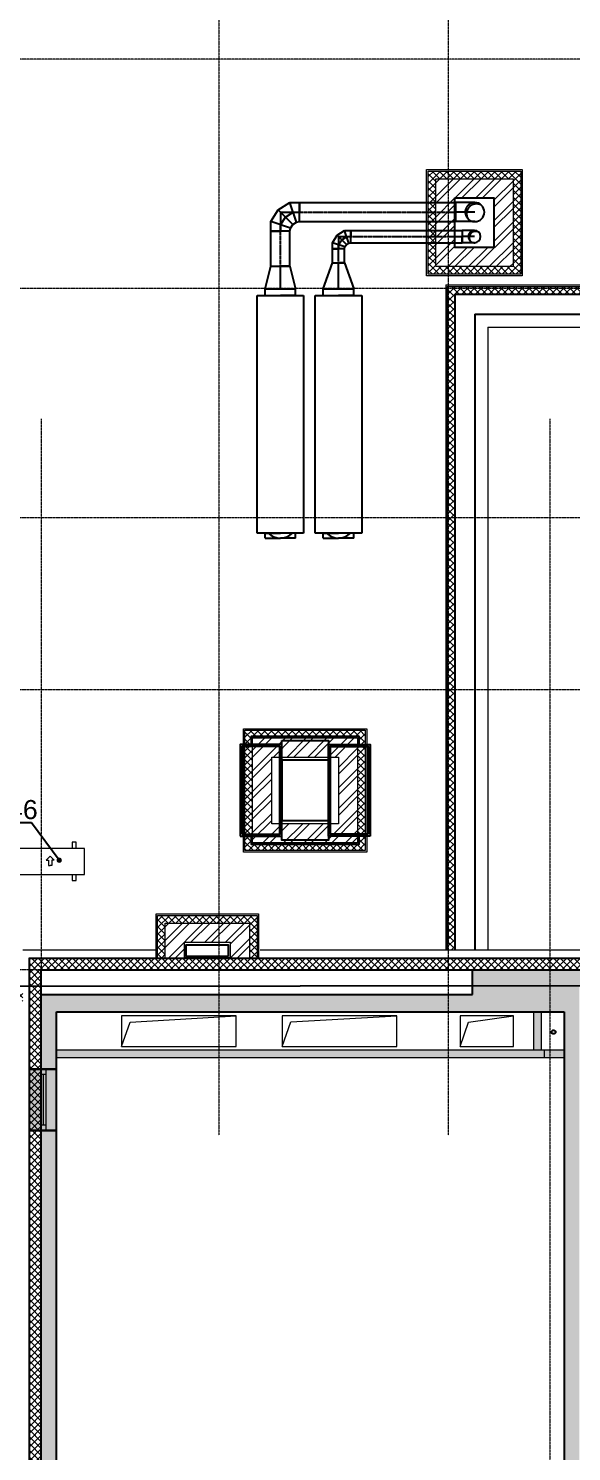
# Model space of a CAD drawing. Header units: millimetres. Extents: x -222892 to 671268, y 0 to 135099.
# Drawn here: x 470576 to 477675, y 76385 to 95001 of the extents above; entities that cross this region are included whole.
import ezdxf
from ezdxf import colors
from ezdxf.entities.mleader import LeaderData, LeaderLine
from ezdxf.math import Vec2, Vec3

# ---------------------------------------------------------------- set-up
doc = ezdxf.new("R2010")
doc.units = ezdxf.units.MM
for name, pattern in [('CENTER2', [28.575, 19.05, -3.175, 3.175, -3.175]), ('HIDDEN', [6, 4, -2]), ('осевая', [2, 1.25, -0.25, 0.25, -0.25])]:
    doc.linetypes.add(name, pattern=pattern)
for name, color, linetype in [('_TEXT', 7, 'Continuous'), ('Aks_скрытые_линии', 7, 'HIDDEN'), ('Aks_Схема', 3, 'Continuous'), ('АР_Парапет', 142, 'Continuous'), ('АР_Сущ Несущая стена', 216, 'Continuous'), ('М_0_ВД1', 1, 'Continuous'), ('М_ОВ-ЭОМ', 140, 'Continuous'), ('ОТВ.ВК', 212, 'Continuous'), ('ПРОЕМЫ ОВ', 173, 'Continuous')]:
    doc.layers.add(name, color=color, linetype=linetype)
for name, color, linetype, lineweight in [('АР_Навесной фасад', 190, 'Continuous', 5), ('АР_Окна БЛОК', 250, 'Continuous', 5), ('АР_Перегородки газоблок', 165, 'Continuous', 5), ('АР_Перегородки газоблок_Штрих', 165, 'Continuous', 5), ('АР_Перегородки кирпич', 244, 'Continuous', 5), ('АР_Перегородки_кирпич_Штрих', 244, 'Continuous', 5), ('АР_Утеплитель', 154, 'Continuous', 5), ('АР_Штрих утеплитель', 24, 'Continuous', 5), ('АР_Штриховка монолит', 250, 'Continuous', 5), ('КР_Оси', 7, 'Continuous', 5), ('КР_Тонкая', 250, 'Continuous', 5), ('М_0_В35', 142, 'Continuous', 25), ('М_проемы ОВ 4-5эт', 172, 'Continuous', 5), ('М_Холод', 161, 'Continuous', 5)]:
    doc.layers.add(name, color=color, linetype=linetype, lineweight=lineweight)
doc.styles.add('ISOCPEUR', font='isocpeur.ttf', dxfattribs={"width": 0.85})
doc.styles.get("Standard").update_dxf_attribs({"font": 'arial.ttf'})

# ---------------------------------------------------------------- blocks, each defined once
blk = doc.blocks.new('_DotSmall')
at = {"color": 0, "linetype": 'ByBlock', "const_width": 0.5}
blk.add_lwpolyline([(-0.0625, 0, 1), (0.0625, 0, 1)], format="xyb", close=True, dxfattribs=at)
blk = doc.blocks.new('*U4505')
at = {"true_color": 0xffffff}
h = blk.add_hatch(color=7, dxfattribs=at)
h.dxf.hatch_style = 1
h.paths.add_polyline_path([(-800, 140), (0, 140), (0, -220), (-800, -220)])
at = {"lineweight": 30}
for p, q in [((-800, 140), (-800, -220)), ((0, 140), (0, -220))]:
    blk.add_line(p, q, dxfattribs=at)
for p, q in [((-800, 140), (0, 140)), ((-800, 140), (-800, 140)), ((-800, 140), (-800, 140)), ((-800, 0), (0, 0)), ((0, 140), (0, 140)), ((0, 140), (0, 140)), ((-800, -70), (0, -70)), ((-730, 0), (-730, -70)), ((-730, -35), (-70, -35)), ((-70, 0), (-70, -70)), ((0, -220), (-800, -220))]:
    blk.add_line(p, q)
blk = doc.blocks.new('*U4608')
at = {"linetype": 'ByBlock'}
for p, q in [((-15.55, -3.05), (-15.55, 3.05)), ((-15.55, 3.05), (15.55, 3.05)), ((15.55, 3.05), (15.55, -3.05)), ((15.55, -3.05), (-15.55, -3.05))]:
    blk.add_line(p, q, dxfattribs=at)
blk = doc.blocks.new('Aks_rs_mixed_400x200_to_160_340_wipe')
at = {"color": 0, "linetype": 'ByBlock', "lineweight": -2}
blk.add_wipeout([(-2, 0), (2, 0), (0.8, 3.4), (-0.8, 3.4)], dxfattribs=at)
blk = doc.blocks.new('Aks_rs_mixed_400x200_to_160_340')
at = {"color": 0, "linetype": 'ByBlock', "lineweight": -2}
blk.add_blockref('Aks_rs_mixed_400x200_to_160_340_wipe', (0, 0), dxfattribs=at)
for p, q in [((-2, 0), (-0.8, 3.4)), ((-0.8, 3.4), (0.8, 3.4)), ((0.8, 3.4), (2, 0)), ((-2, 0), (2, 0))]:
    blk.add_line(p, q, dxfattribs=at)
at = {"layer": 'Aks_Схема'}
blk.add_line((0, 0), (0, 3.4), dxfattribs=at)
blk = doc.blocks.new('Aks_es_drop_rnd_160_160_wipe')
at = {"color": 0, "linetype": 'ByBlock', "lineweight": -2}
blk.add_wipeout([(-0.8, 0), (-0.8, 0.08), (-0.78, 0.17), (-0.76, 0.25), (-0.73, 0.33), (-0.69, 0.4), (-0.65, 0.47), (-0.59, 0.54), (-0.54, 0.59), (-0.47, 0.65), (-0.4, 0.69), (-0.33, 0.73), (-0.25, 0.76), (-0.17, 0.78), (-0.08, 0.8), (0, 0.8), (0.08, 0.8), (0.17, 0.78), (0.25, 0.76), (0.33, 0.73), (0.4, 0.69), (0.47, 0.65), (0.54, 0.59), (0.59, 0.54), (0.65, 0.47), (0.69, 0.4), (0.73, 0.33), (0.76, 0.25), (0.78, 0.17), (0.8, 0.08), (0.8, 0), (0.8, -1.6), (-0.8, -1.6)], dxfattribs=at)
blk = doc.blocks.new('Aks_es_drop_rnd_160_160')
at = {"color": 0, "linetype": 'ByBlock', "lineweight": -2}
blk.add_arc((0, 0), 0.8, 0, 180, dxfattribs=at)
blk.add_blockref('Aks_es_drop_rnd_160_160_wipe', (0, 0), dxfattribs=at)
for p, q in [((-0.8, 0), (-0.8, -1.6)), ((0.8, 0), (0.8, -1.6)), ((-0.8, -1.6), (0.8, -1.6))]:
    blk.add_line(p, q, dxfattribs=at)
at = {"color": 200, "linetype": 'CENTER2', "lineweight": -2}
blk.add_line((0, 0), (0, -1.6), dxfattribs=at)
at = {"color": 0, "linetype": 'ByBlock', "lineweight": -2}
blk.add_arc((0, 0), 0.8, 0, 180, dxfattribs=at)
at = {"layer": 'Aks_скрытые_линии'}
for centre, radius, start, end in [((0, 0), 0.8, 180, 0), ((0.14, 0.14), 0.825, 149.0362, 300.9638)]:
    blk.add_arc(centre, radius, start, end, dxfattribs=at)
at = {"layer": 'Aks_Схема'}
blk.add_line((0, 0), (0, -1.6), dxfattribs=at)
blk = doc.blocks.new('Aks_es_rnd_160_90_160_wipe')
at = {"color": 0, "linetype": 'ByBlock', "lineweight": -2}
blk.add_wipeout([(0.8, -1.6), (-0.8, -1.6), (-0.8, -0.8), (-0.19, 0.19), (0.8, 0.8), (1.6, 0.8), (1.6, -0.8), (1.35, -0.84), (1.03, -1.03), (0.84, -1.35)], dxfattribs=at)
blk = doc.blocks.new('Aks_es_rnd_160_90_160')
at = {"color": 0, "linetype": 'ByBlock', "lineweight": -2}
blk.add_blockref('Aks_es_rnd_160_90_160_wipe', (0, 0), dxfattribs=at)
for p, q in [((-0.8, -0.8), (-0.19, 0.19)), ((-0.19, 0.19), (0.8, 0.8)), ((1.03, -1.03), (-0.19, 0.19)), ((1.35, -0.84), (0.8, 0.8)), ((0.8, 0.8), (1.6, 0.8)), ((1.6, -0.8), (1.6, 0.8)), ((0.84, -1.35), (-0.8, -0.8)), ((-0.8, -1.6), (-0.8, -0.8)), ((0.8, -1.6), (-0.8, -1.6)), ((0.8, -1.6), (0.84, -1.35)), ((0.84, -1.35), (1.03, -1.03)), ((1.03, -1.03), (1.35, -0.84)), ((1.35, -0.84), (1.6, -0.8))]:
    blk.add_line(p, q, dxfattribs=at)
at = {"color": 200, "linetype": 'CENTER2', "lineweight": -2}
blk.add_lwpolyline([(0, -1.6), (0.02, -1.07), (0.42, -0.42), (1.07, -0.02), (1.6, 0)], dxfattribs=at)
at = {"layer": 'Aks_Схема'}
for q in [(1.6, 0), (0, -1.6)]:
    blk.add_line((0, 0), q, dxfattribs=at)
blk = doc.blocks.new('Aks_rs_mixed_400x200_to_250_300_wipe')
at = {"color": 0, "linetype": 'ByBlock', "lineweight": -2}
blk.add_wipeout([(-2, 0), (2, 0), (1.25, 3), (-1.25, 3)], dxfattribs=at)
blk = doc.blocks.new('Aks_rs_mixed_400x200_to_250_300')
at = {"color": 0, "linetype": 'ByBlock', "lineweight": -2}
blk.add_blockref('Aks_rs_mixed_400x200_to_250_300_wipe', (0, 0), dxfattribs=at)
for p, q in [((-2, 0), (-1.25, 3)), ((-1.25, 3), (1.25, 3)), ((1.25, 3), (2, 0)), ((-2, 0), (2, 0))]:
    blk.add_line(p, q, dxfattribs=at)
at = {"layer": 'Aks_Схема'}
blk.add_line((0, 0), (0, 3), dxfattribs=at)
blk = doc.blocks.new('Aks_es_drop_rnd_250_250_wipe')
at = {"color": 0, "linetype": 'ByBlock', "lineweight": -2}
blk.add_wipeout([(-1.25, 0), (-1.24, 0.13), (-1.22, 0.26), (-1.19, 0.39), (-1.14, 0.51), (-1.08, 0.62), (-1.01, 0.73), (-0.93, 0.84), (-0.84, 0.93), (-0.73, 1.01), (-0.62, 1.08), (-0.51, 1.14), (-0.39, 1.19), (-0.26, 1.22), (-0.13, 1.24), (0, 1.25), (0.13, 1.24), (0.26, 1.22), (0.39, 1.19), (0.51, 1.14), (0.62, 1.08), (0.73, 1.01), (0.84, 0.93), (0.93, 0.84), (1.01, 0.73), (1.08, 0.62), (1.14, 0.51), (1.19, 0.39), (1.22, 0.26), (1.24, 0.13), (1.25, 0), (1.25, -2.5), (-1.25, -2.5)], dxfattribs=at)
blk = doc.blocks.new('Aks_es_drop_rnd_250_250')
at = {"color": 0, "linetype": 'ByBlock', "lineweight": -2}
blk.add_arc((0, 0), 1.25, 0, 180, dxfattribs=at)
blk.add_blockref('Aks_es_drop_rnd_250_250_wipe', (0, 0), dxfattribs=at)
for p, q in [((-1.25, 0), (-1.25, -2.5)), ((1.25, 0), (1.25, -2.5)), ((-1.25, -2.5), (1.25, -2.5))]:
    blk.add_line(p, q, dxfattribs=at)
at = {"color": 200, "linetype": 'CENTER2', "lineweight": -2}
blk.add_line((0, 0), (0, -2.5), dxfattribs=at)
at = {"color": 0, "linetype": 'ByBlock', "lineweight": -2}
blk.add_arc((0, 0), 1.25, 0, 180, dxfattribs=at)
at = {"layer": 'Aks_скрытые_линии'}
for centre, radius, start, end in [((0, 0), 1.25, 180, 0), ((0.22, 0.22), 1.29, 149.0362, 300.9638)]:
    blk.add_arc(centre, radius, start, end, dxfattribs=at)
at = {"layer": 'Aks_Схема'}
blk.add_line((0, 0), (0, -2.5), dxfattribs=at)
blk = doc.blocks.new('Aks_es_rnd_250_90_250_wipe')
at = {"color": 0, "linetype": 'ByBlock', "lineweight": -2}
blk.add_wipeout([(1.25, -2.5), (-1.25, -2.5), (-1.25, -1.25), (-0.3, 0.3), (1.25, 1.25), (2.5, 1.25), (2.5, -1.25), (2.1, -1.31), (1.62, -1.62), (1.31, -2.1)], dxfattribs=at)
blk = doc.blocks.new('Aks_es_rnd_250_90_250')
at = {"color": 0, "linetype": 'ByBlock', "lineweight": -2}
blk.add_blockref('Aks_es_rnd_250_90_250_wipe', (0, 0), dxfattribs=at)
for p, q in [((-1.25, -1.25), (-0.3, 0.3)), ((-0.3, 0.3), (1.25, 1.25)), ((1.62, -1.62), (-0.3, 0.3)), ((2.1, -1.31), (1.25, 1.25)), ((1.25, 1.25), (2.5, 1.25)), ((2.5, -1.25), (2.5, 1.25)), ((1.31, -2.1), (-1.25, -1.25)), ((-1.25, -2.5), (-1.25, -1.25)), ((1.31, -2.1), (1.62, -1.62)), ((1.62, -1.62), (2.1, -1.31)), ((2.1, -1.31), (2.5, -1.25)), ((1.25, -2.5), (-1.25, -2.5)), ((1.25, -2.5), (1.31, -2.1))]:
    blk.add_line(p, q, dxfattribs=at)
at = {"color": 200, "linetype": 'CENTER2', "lineweight": -2}
blk.add_lwpolyline([(0, -2.5), (0.03, -1.68), (0.66, -0.66), (1.68, -0.03), (2.5, 0)], dxfattribs=at)
at = {"layer": 'Aks_Схема'}
for q in [(2.5, 0), (0, -2.5)]:
    blk.add_line((0, 0), q, dxfattribs=at)
blk = doc.blocks.new('A$C608f0813')
at = {"layer": 'М_0_ВД1'}
for points in [[(-817, -575), (-294, -575), (-294, 575), (-817, 575)], [(-294, 625), (294, 625), (294, -625), (-294, -625)], [(818, -575), (294, -575), (294, 575), (818, 575)]]:
    blk.add_lwpolyline(points, close=True, dxfattribs=at)
at = {"layer": 'М_0_ВД1', "color": 251}
for points in [[(-792, -550), (-319, -550), (-319, 550), (-792, 550)], [(793, -550), (319, -550), (319, 550), (793, 550)]]:
    blk.add_lwpolyline(points, close=True, dxfattribs=at)
at = {"layer": 'М_0_ВД1', "color": 7}
for points in [[(677, 575), (677, 677), (-678, 677), (-678, 575)], [(-678, -575), (-678, -678), (677, -678), (677, -575)]]:
    blk.add_lwpolyline(points, dxfattribs=at)
blk = doc.blocks.new('_None')
blk = doc.blocks.new('*U5856')
at = {"color": 0, "linetype": 'ByBlock', "lineweight": -2, "ltscale": 10}
blk.add_line((0, 0), (0, -36499), dxfattribs=at)
blk = doc.blocks.new('*U5857')
at = {"color": 0, "linetype": 'ByBlock', "lineweight": -2, "ltscale": 10}
blk.add_line((0, 0), (0, -36499), dxfattribs=at)
blk = doc.blocks.new('*U5868')
at = {"color": 0, "linetype": 'ByBlock', "lineweight": -2, "ltscale": 10}
blk.add_line((0, 0), (-79501, 0), dxfattribs=at)
blk = doc.blocks.new('*U5869')
at = {"color": 0, "linetype": 'ByBlock', "lineweight": -2, "ltscale": 10}
blk.add_line((0, 0), (-79501, 0), dxfattribs=at)
blk = doc.blocks.new('*U5870')
at = {"color": 0, "linetype": 'ByBlock', "lineweight": -2, "ltscale": 10}
blk.add_line((0, 0), (-79501, 0), dxfattribs=at)
blk = doc.blocks.new('*U5871')
at = {"color": 0, "linetype": 'ByBlock', "lineweight": -2, "ltscale": 10}
blk.add_line((0, 0), (-35117, 0), dxfattribs=at)
blk = doc.blocks.new('*U5872')
at = {"color": 0, "linetype": 'ByBlock', "lineweight": -2, "ltscale": 10}
blk.add_line((0, 0), (-35117, 0), dxfattribs=at)
blk = doc.blocks.new('*U5887')
at = {"color": 0, "linetype": 'ByBlock', "lineweight": -2, "ltscale": 10}
blk.add_line((0, 0), (0, -53278), dxfattribs=at)
blk = doc.blocks.new('*U5901')
at = {"color": 0, "linetype": 'ByBlock', "lineweight": -2, "ltscale": 10}
blk.add_line((0, 0), (0, -53278), dxfattribs=at)
blk = doc.blocks.new('A$C4c190d01')
at = {"layer": 'КР_Оси', "linetype": 'осевая'}
for name, p in [('*U5887', (8569.9, 78593.6)), ('*U5901', (11569.9, 78593.6)), ('*U5872', (25328.8, 39395)), ('*U5871', (25328.8, 36395)), ('*U5856', (6250, 34687.4)), ('*U5857', (12900, 34687.4)), ('*U5870', (69712.8, 33395)), ('*U5869', (69712.8, 31145)), ('*U5868', (69712.8, 27480))]:
    blk.add_blockref(name, p, dxfattribs=at)

msp = doc.modelspace()

# ---------------------------------------------------------------- hatches: boundary and pattern name
at = {"layer": 'АР_Перегородки газоблок_Штрих', "ltscale": 100}
h = msp.add_hatch(dxfattribs=at)
h.set_pattern_fill('AR-CONC', color=256)
h.paths.add_polyline_path([(477577.9, 81636.1), (477280, 81638), (477280, 82133.8), (477180, 82135.7), (477180, 81636.1), (470942.8, 81636.1), (470942.8, 81535.7), (477577.6, 81536.5)])
at = {"layer": 'АР_Перегородки_кирпич_Штрих', "ltscale": 500}
h = msp.add_hatch(dxfattribs=at)
h.set_pattern_fill('ANSI32', color=256, scale=20)
h.paths.add_polyline_path([(476151.3, 92785.7), (476661.3, 92785.7), (476661.3, 92135.7), (476151.3, 92135.7)], flags=16)
h.paths.add_polyline_path([(475901.3, 93035.7), (476911.3, 93035.7), (476911.3, 91885.7), (475901.3, 91885.7)])
h = msp.add_hatch(dxfattribs=at)
h.set_pattern_fill('ANSI32', color=256, scale=20)
h.paths.add_polyline_path([(474879.1, 84347.7), (473506.1, 84347.7), (473506.1, 85720.7), (474879.1, 85720.7)])
h.paths.add_polyline_path([(474629.1, 84597.7), (473756.1, 84597.7), (473756.1, 85470.7), (474629.1, 85470.7)], flags=16)
h = msp.add_hatch(dxfattribs=at)
h.set_pattern_fill('ANSI32', color=256, scale=20)
h.paths.add_polyline_path([(473062.7, 83297.2), (472363.9, 83297.2), (472363.9, 82845.7), (472613.9, 82845.7), (472613.9, 83047.2), (473062.7, 83047.2)])
h.paths.add_polyline_path([(473464.1, 83297.2), (473062.7, 83297.2), (473062.7, 83047.2), (473214.1, 83047.2), (473214.1, 82845.7), (473464.1, 82845.7)])
at = {"layer": 'АР_Утеплитель', "ltscale": 500}
h = msp.add_hatch(dxfattribs=at)
h.set_pattern_fill('ANSI37', color=256, scale=20)
h.paths.add_polyline_path([(477011.3, 93135.7), (475801.3, 93135.7), (475801.3, 91785.7), (477011.3, 91785.7)])
h.paths.add_polyline_path([(476911.3, 93035.7), (476911.3, 91885.7), (475901.3, 91885.7), (475901.3, 93035.7)], flags=16)
h.paths.add_polyline_path([(476661.3, 92785.7), (476661.3, 92135.7), (476151.3, 92135.7), (476151.3, 92785.7)], flags=0)
at = {"layer": 'АР_Утеплитель', "ltscale": 100}
h = msp.add_hatch(dxfattribs=at)
h.set_pattern_fill('ANSI37', color=256, scale=20)
edge = h.paths.add_edge_path(flags=17)
edge.add_line((511877.8, 63505.8), (512027.8, 63505.8))
edge.add_line((512027.8, 63505.8), (512027.8, 66645.7))
edge.add_line((512027.8, 66645.7), (503492.5, 66645.7))
edge.add_arc((498680.3, 66559.2), 4812.9, -3.73457, 1.02993, ccw=False)
edge.add_line((503483, 66245.7), (503633.5, 66245.7))
edge.add_arc((498843.5, 66542.7), 4799.2, 356.45146, 359.43836)
edge.add_line((503642.5, 66495.7), (511877.8, 66495.7))
edge.add_line((511877.8, 66495.7), (511877.8, 63505.8))
h.paths.add_polyline_path([(515707.8, 61305.7), (515707.8, 61455.7), (512027.8, 61455.7), (512027.8, 63505.8), (511877.8, 63505.8), (511877.8, 61305.7)], flags=17)
h.paths.add_polyline_path([(515707.8, 61455.7), (515707.8, 61305.7), (519757.8, 61305.7), (519757.8, 54955.7), (533157.8, 54955.7), (533157.8, 64965.7), (526807.8, 64965.7), (526807.8, 82835.7), (516307.8, 82835.7), (516307.8, 86800.7), (481207.8, 86800.7), (481207.8, 82835.7), (476382.6, 82835.7), (476382.6, 82685.7), (481357.8, 82685.7), (481357.8, 86650.7), (516157.8, 86650.7), (516157.8, 82685.7), (526657.8, 82685.7), (526657.8, 64815.7), (533007.8, 64815.7), (533007.8, 55105.7), (519907.8, 55105.7), (519907.8, 61455.7)])
at = {"layer": 'АР_Утеплитель', "ltscale": 500}
h = msp.add_hatch(dxfattribs=at)
h.set_pattern_fill('ANSI37', color=256, scale=20)
h.paths.add_polyline_path([(474879.1, 84347.7), (473506.1, 84347.7), (473506.1, 85720.7), (474879.1, 85720.7)], flags=16)
h.paths.add_polyline_path([(474979.1, 84247.7), (473406.1, 84247.7), (473406.1, 85820.7), (474979.1, 85820.7)])
h = msp.add_hatch(dxfattribs=at)
h.set_pattern_fill('ANSI37', color=256, scale=20)
h.paths.add_polyline_path([(473062.7, 83397.2), (472263.9, 83397.2), (472263.9, 83015.2), (472363.9, 83015.2), (472363.9, 83297.2), (473062.7, 83297.2)])
h.paths.add_polyline_path([(473564.1, 83397.2), (473062.7, 83397.2), (473062.7, 83297.2), (473464.1, 83297.2), (473464.1, 83015.3), (473564.1, 83015.3)])
h.paths.add_polyline_path([(473564.1, 83015.3), (473464.1, 83015.3), (473464.1, 82845.7), (473564.1, 82845.7)])
h.paths.add_polyline_path([(472363.9, 83015.2), (472263.9, 83015.2), (472263.9, 82845.7), (472363.9, 82845.7)])
at = {"layer": 'АР_Утеплитель', "ltscale": 100}
h = msp.add_hatch(dxfattribs=at)
h.set_pattern_fill('ANSI37', color=256, scale=20)
h.paths.add_polyline_path([(481807.8, 61305.7), (481807.8, 61455.7), (477492.8, 61455.7), (477492.8, 55105.7), (464392.8, 55105.7), (464392.7, 64815.7), (470742.8, 64815.7), (470742.8, 82685.7), (481357.8, 82685.7), (481357.8, 82835.7), (470592.8, 82835.7), (470592.8, 64965.7), (464242.7, 64965.7), (464242.8, 54955.7), (477642.8, 54955.7), (477642.8, 61305.7)])
at = {"layer": 'АР_Штрих утеплитель', "ltscale": 500}
h = msp.add_hatch(dxfattribs=at)
h.set_pattern_fill('ANSI37', color=256, scale=20)
h.paths.add_polyline_path([(487641.5, 127630.7), (485062.7, 127630.7), (485062.7, 127530.7), (487641.5, 127530.7)])
edge = h.paths.add_edge_path()
edge.add_line((485062.7, 127630.7), (479091.5, 127630.7))
edge.add_line((479091.5, 127630.7), (479091.5, 130631.1))
edge.add_line((479091.5, 130631.1), (470031.5, 130630.7))
edge.add_line((470031.5, 130630.7), (470031.5, 127122.7))
edge.add_line((470031.5, 127122.7), (469540.5, 127122.7))
edge.add_arc((470840.1, 116876.8), 10328, 97.22897, 132.48441)
edge.add_arc((468822.5, 119160.7), 7281.3, 132.91387, 150.37698)
edge.add_arc((468822.5, 119160.7), 7281.3, 150.37698, 180)
edge.add_line((461541.2, 119160.7), (461541.2, 118630.7))
edge.add_line((461541.2, 118630.7), (458031.5, 118630.7))
edge.add_line((458031.5, 118630.7), (458031.5, 106570.7))
edge.add_line((458031.5, 106570.7), (463971.3, 106570.7))
edge.add_line((463971.3, 106570.7), (463971.3, 82275.7))
edge.add_line((463971.3, 82275.7), (470503.6, 82275.7))
edge.add_line((470503.6, 82275.7), (470503.6, 82375.7))
edge.add_line((470503.6, 82375.7), (464071.3, 82375.7))
edge.add_line((464071.3, 82375.7), (464071.3, 106670.7))
edge.add_line((464071.3, 106670.7), (458131.5, 106670.7))
edge.add_line((458131.5, 106670.7), (458131.5, 118530.7))
edge.add_line((458131.5, 118530.7), (461641.2, 118530.7))
edge.add_line((461641.2, 118530.7), (461642.7, 119295.7))
edge.add_arc((468819.8, 119161.9), 7178.3, 150.18594, 178.93195, ccw=False)
edge.add_arc((468822.5, 119160.7), 7181.3, 133.07839, 150.18856, ccw=False)
edge.add_arc((470839.6, 116878.6), 10226.2, 97.26253, 132.60028, ccw=False)
edge.add_line((469546.8, 127022.7), (470131.5, 127022.7))
edge.add_line((470131.5, 127022.7), (470131.5, 130530.7))
edge.add_line((470131.5, 130530.7), (478991.5, 130530.7))
edge.add_line((478991.5, 130530.7), (478991.5, 127630.7))
edge.add_line((478991.5, 127630.7), (478991.5, 127530.7))
edge.add_line((478991.5, 127530.7), (485062.7, 127530.7))
edge.add_line((485062.7, 127530.7), (485062.7, 127630.7))
h = msp.add_hatch(dxfattribs=at)
h.set_pattern_fill('ANSI37', color=256, scale=20)
h.paths.add_polyline_path([(476151.3, 91525.7), (481708.6, 91525.7), (481708.6, 91655.7), (485341.5, 91655.7), (485341.5, 99215.7), (482171.3, 99215.7), (482171.3, 102135.8), (482071.3, 102135.8), (482071.3, 99115.7), (485241.5, 99115.7), (485241.5, 91755.7), (481608.6, 91755.7), (481608.6, 91625.7), (476051.3, 91625.7), (476051.3, 82945.7), (476151.3, 82945.7)])
at = {"layer": 'АР_Штриховка монолит', "ltscale": 100}
h = msp.add_hatch(dxfattribs=at)
h.set_pattern_fill('ANSI35', color=256, scale=20)
h.paths.add_polyline_path([(477577.8, 82135.7), (477577.8, 73245.8), (477317.8, 73245.8), (477317.8, 72750.7), (477777.8, 72750.7), (477777.8, 82485.7), (481357.8, 82485.7), (481357.8, 82685.7), (476382.6, 82685.7), (476382.6, 82365.7), (470742.8, 82365.7), (470942.8, 82135.7)])
h = msp.add_hatch(dxfattribs=at)
h.set_pattern_fill('ANSI35', color=256, scale=20)
h.paths.add_polyline_path([(470942.8, 82135.7), (470742.7, 82365.7), (470742.7, 64815.7), (464392.8, 64815.7), (464392.8, 64615.7), (464592.8, 64615.7), (470742.8, 64615.7), (470742.8, 63565.7), (471042.8, 63565.7), (471042.8, 64815.7), (470942.8, 64815.7)])
at = {"layer": 'М_ОВ-ЭОМ', "linetype": 'ByBlock'}
h = msp.add_hatch(color=256, dxfattribs=at)
h.dxf.hatch_style = 1
h.paths.add_polyline_path([(471012.4, 84120.5, 1), (470942.4, 84120.5, 1)])

# ---------------------------------------------------------------- linework, layer by layer
at = {"layer": 'АР_Навесной фасад', "ltscale": 100}
for p, q in [((476581.3, 91095.7), (482138.6, 91095.7)), ((476581.3, 91095.7), (476581.3, 82945.7)), ((470582.8, 64975.7), (470582.8, 82845.7)), ((470582.8, 82845.7), (481197.8, 82845.7)), ((470592.8, 64965.7), (470592.8, 82835.7)), ((470592.8, 82835.7), (481207.8, 82835.7))]:
    msp.add_line(p, q, dxfattribs=at)
for points in [[(516438.6, 86910.7), (481118.6, 86910.7), (481118.6, 82945.7), (473606.2, 82945.7)], [(472265.9, 82945.7), (470503.6, 82945.7)]]:
    msp.add_lwpolyline(points, dxfattribs=at)
at = {"layer": 'АР_Парапет', "ltscale": 500}
for p, q in [((476151.3, 91525.7), (476151.3, 82945.7)), ((476151.3, 91525.7), (476151.3, 82945.7)), ((476151.3, 91525.7), (481708.6, 91525.7)), ((476411.3, 91265.7), (476411.3, 82945.7)), ((476411.3, 91265.7), (476411.3, 82945.7)), ((476411.3, 91265.7), (481968.6, 91265.7)), ((463971.3, 82465.7), (481357.8, 82485.7))]:
    msp.add_line(p, q, dxfattribs=at)
at = {"layer": 'АР_Перегородки газоблок', "ltscale": 100}
for p, q in [((477180, 82135.7), (477180, 81636.1)), ((477280, 82135.7), (477280, 81636.1)), ((477317.8, 81636.1), (477317.8, 81536.1)), ((477177.8, 81536.1), (477177.8, 81536.1))]:
    msp.add_line(p, q, dxfattribs=at)
for points in [[(477577.8, 81636.1), (470942.8, 81636.1)], [(477577.8, 81536.1), (470942.8, 81536.1)]]:
    msp.add_lwpolyline(points, dxfattribs=at)
at = {"layer": 'АР_Перегородки кирпич', "linetype": 'Continuous', "ltscale": 100}
for points in [[(475901.3, 93035.7), (476911.3, 93035.7), (476911.3, 91885.7), (475901.3, 91885.7)], [(476661.3, 92135.7), (476151.3, 92135.7), (476151.3, 92785.7), (476661.3, 92785.7)], [(476151.3, 92785.7), (476661.3, 92785.7), (476661.3, 92135.7), (476151.3, 92135.7)], [(474879.1, 84347.7), (473506.1, 84347.7), (473506.1, 85720.7), (474879.1, 85720.7)], [(474629.1, 84597.7), (473756.1, 84597.7), (473756.1, 85470.7), (474629.1, 85470.7)], [(473214.1, 82845.7), (472613.9, 82845.7), (472613.9, 83047.2), (473214.1, 83047.2)]]:
    msp.add_lwpolyline(points, close=True, dxfattribs=at)
msp.add_lwpolyline([(472363.9, 82845.7), (472363.9, 83297.2), (473464.1, 83297.2), (473464.1, 82845.7)], dxfattribs=at)
at = {"layer": 'АР_Сущ Несущая стена', "ltscale": 100}
for p, q in [((470742.8, 82685.7), (481357.8, 82685.7)), ((470742.8, 64815.7), (470742.8, 82685.7)), ((470742.8, 81350.7), (470742.8, 82685.7)), ((476382.6, 82365.7), (476382.6, 82685.7)), ((470742.8, 82365.7), (476382.6, 82365.7)), ((470942.8, 64615.7), (470942.8, 82135.7)), ((470942.8, 64815.7), (470942.8, 82135.7)), ((470942.8, 82135.7), (477577.8, 82135.7)), ((477577.8, 82135.7), (477577.8, 73245.8))]:
    msp.add_line(p, q, dxfattribs=at)
at = {"layer": 'АР_Утеплитель', "ltscale": 500}
for points in [[(475781.3, 93155.7), (477031.3, 93155.7), (477031.3, 91765.7), (475781.3, 91765.7)], [(475801.3, 93135.7), (477011.3, 93135.7), (477011.3, 91785.7), (475801.3, 91785.7)], [(474999.1, 84227.7), (473386.1, 84227.7), (473386.1, 85840.7), (474999.1, 85840.7)], [(474979.1, 84247.7), (473406.1, 84247.7), (473406.1, 85820.7), (474979.1, 85820.7)]]:
    msp.add_lwpolyline(points, close=True, dxfattribs=at)
for points in [[(472243.9, 82845.7), (472243.9, 83417.2), (473584.1, 83417.2), (473584.1, 82845.7)], [(472263.9, 82845.7), (472263.9, 83397.2), (473564.1, 83397.2), (473564.1, 82845.7)]]:
    msp.add_lwpolyline(points, dxfattribs=at)
at = {"layer": 'АР_Штрих утеплитель', "ltscale": 500}
for p, q in [((476031.3, 91645.7), (481588.6, 91645.7)), ((476031.3, 91645.7), (476031.3, 82945.7)), ((476051.3, 91625.7), (481608.6, 91625.7)), ((476051.3, 91625.7), (476051.3, 82945.7))]:
    msp.add_line(p, q, dxfattribs=at)
at = {"layer": 'М_0_В35', "linetype": 'Continuous'}
for p, q in [((474118.5, 92724.1), (474118.5, 92599.1)), ((474118.5, 92724.1), (476160.5, 92724.1)), ((476160.5, 92724.1), (476160.5, 92599.1)), ((474118.5, 92474.1), (474118.5, 92599.1)), ((476160.5, 92474.1), (476160.5, 92599.1)), ((473743.5, 91893.7), (473743.5, 92349.1)), ((473743.5, 92349.1), (473868.5, 92349.1)), ((473993.5, 92349.1), (473868.5, 92349.1)), ((473993.5, 91893.7), (473993.5, 92349.1)), ((474118.5, 92474.1), (476160.5, 92474.1)), ((474788.5, 92358.6), (474788.5, 92278.6)), ((474788.5, 92358.6), (476246.3, 92358.6)), ((476246.3, 92358.6), (476246.3, 92278.6)), ((474788.5, 92198.6), (474788.5, 92278.6)), ((474788.5, 92198.6), (476246.3, 92198.6)), ((476246.3, 92198.6), (476246.3, 92278.6)), ((474548.5, 91933.7), (474548.5, 92118.6)), ((474548.5, 92118.6), (474628.5, 92118.6)), ((474708.5, 92118.6), (474628.5, 92118.6)), ((474708.5, 91933.7), (474708.5, 92118.6)), ((473743.5, 91893.7), (473868.5, 91893.7)), ((473993.5, 91893.7), (473868.5, 91893.7)), ((474548.5, 91933.7), (474628.5, 91933.7)), ((474708.5, 91933.7), (474628.5, 91933.7)), ((473668.5, 91509.4), (473668.5, 91593.7)), ((473668.5, 91593.7), (473868.5, 91593.7)), ((474068.5, 91593.7), (473868.5, 91593.7)), ((474068.5, 91509.4), (474068.5, 91593.7)), ((474428.5, 91509.4), (474428.5, 91593.7)), ((474428.5, 91593.7), (474628.5, 91593.7)), ((474828.5, 91593.7), (474628.5, 91593.7)), ((474828.5, 91509.4), (474828.5, 91593.7)), ((473668.5, 91509.4), (473868.5, 91509.4)), ((474068.5, 91509.4), (473868.5, 91509.4)), ((474428.5, 91509.4), (474628.5, 91509.4)), ((474828.5, 91509.4), (474628.5, 91509.4)), ((473668.5, 88335), (473668.5, 88399.4)), ((473668.5, 88399.4), (473868.5, 88399.4)), ((473668.5, 88335), (473868.5, 88335)), ((474068.5, 88399.4), (473868.5, 88399.4)), ((474068.5, 88335), (473868.5, 88335)), ((474068.5, 88335), (474068.5, 88399.4)), ((474428.5, 88335), (474428.5, 88399.4)), ((474428.5, 88399.4), (474628.5, 88399.4)), ((474428.5, 88335), (474628.5, 88335)), ((474828.5, 88399.4), (474628.5, 88399.4)), ((474828.5, 88335), (474628.5, 88335)), ((474828.5, 88335), (474828.5, 88399.4))]:
    msp.add_line(p, q, dxfattribs=at)
at = {"layer": 'М_0_В35', "color": 200, "linetype": 'CENTER2'}
for p, q in [((474118.5, 92599.1), (476160.5, 92599.1)), ((473868.5, 91893.7), (473868.5, 92349.1)), ((474788.5, 92278.6), (476246.3, 92278.6)), ((474628.5, 91933.7), (474628.5, 92118.6))]:
    msp.add_line(p, q, dxfattribs=at)
at = {"layer": 'М_0_В35'}
for centre in [(473868.5, 88559.8), (474628.5, 88559.8)]:
    msp.add_arc(centre, 224.8, 225.53454, 314.46546, dxfattribs=at)
at = {"layer": 'М_проемы ОВ 4-5эт'}
for points in [[(471792.4, 81682.5), (471904.4, 82003.4), (473292.8, 82083.4)], [(473892.8, 81683.4), (474004.7, 82004.3), (475393.1, 82084.3)], [(476217.8, 81682.5), (476329.7, 82003.4), (476917.8, 82083.4)]]:
    msp.add_lwpolyline(points, dxfattribs=at)
for points in [[(471792.8, 81683.4), (473292.8, 81683.4), (473292.8, 82083.4), (471792.8, 82083.4)], [(473892.8, 81683.4), (475392.8, 81683.4), (475392.8, 82083.4), (473892.8, 82083.4)], [(476217.8, 81683.4), (476917.8, 81683.4), (476917.8, 82083.4), (476217.8, 82083.4)]]:
    msp.add_lwpolyline(points, close=True, dxfattribs=at)
at = {"layer": 'М_Холод'}
for points in [[(471198.9, 84275), (471198.9, 84355), (471148.9, 84355), (471148.9, 84275)], [(470858.9, 84173.4), (470806.6, 84121.1), (470838.1, 84121.1), (470838.1, 84051.2), (470858.9, 84051.2)], [(470858.9, 84173.4), (470911.1, 84121.1), (470879.6, 84121.1), (470879.6, 84051.2), (470858.9, 84051.2)], [(471148.9, 83935), (471148.9, 83855), (471198.9, 83855), (471198.9, 83935)]]:
    msp.add_lwpolyline(points, dxfattribs=at)
msp.add_lwpolyline([(471308.9, 84275), (470408.9, 84275), (470408.9, 83935), (471308.9, 83935)], close=True, dxfattribs=at)
at = {"layer": 'ОТВ.ВК', "ltscale": 500}
msp.add_circle((477440.9, 81872.6), 25, dxfattribs=at)
at = {"layer": 'ПРОЕМЫ ОВ', "ltscale": 500}
for points in [[(476151.3, 92785.7), (476661.3, 92785.7), (476661.3, 92135.7), (476151.3, 92135.7)], [(474492.6, 85434.2), (474492.6, 84634.2), (473892.6, 84634.2), (473892.6, 85434.2)], [(473188.6, 82862.2), (472638.9, 82862.2), (472638.9, 83012.6), (473188.6, 83012.6)]]:
    msp.add_lwpolyline(points, close=True, dxfattribs=at)

# ---------------------------------------------------------------- block references
at = {"layer": 'АР_Окна БЛОК', "rotation": 270}
msp.add_blockref('*U4505', (470802.8, 80585.7), dxfattribs=at)
at = {"layer": 'М_0_В35', "linetype": 'ByBlock', "xscale": 100, "yscale": 100, "zscale": 100, "rotation": 270}
for p in [(473868.5, 89954.4), (474628.5, 89954.4)]:
    msp.add_blockref('*U4608', p, dxfattribs=at)
at = {"layer": 'М_0_ВД1', "xscale": 1.040544738165138, "yscale": 1.040544738165138, "zscale": 1.040544738165138}
msp.add_blockref('A$C608f0813', (474192.6, 85034.2), dxfattribs=at)

# ---------------------------------------------------------------- leaders
at = {"layer": '_TEXT'}
ml = msp.add_multileader_mtext('Standard', dxfattribs=at)
ml.set_content('+13,700', color=256, style='ISOCPEUR')
ml.set_leader_properties(color=256, linetype='Continuous', lineweight=-1)
ml.set_arrow_properties(name='DOTSMALL')
ml.build(insert=Vec2(0, 0))
ml.multileader.update_dxf_attribs({"has_dogleg": 0, "has_text_frame": 1, "text_left_attachment_type": 4, "text_right_attachment_type": 4, "dogleg_length": 0, "arrow_head_size": 180})
ctx = ml.context
ctx.base_point, ctx.char_height, ctx.arrow_head_size, ctx.landing_gap_size, ctx.plane_origin = Vec3(480330.3, 81867.3), 250, 180, 50, Vec3(477520.3, 81015.7)
ctx.left_attachment, ctx.right_attachment, ctx.text_align_type = 4, 4, 1
notes = []
notes.append((ctx, [(0, (0, 0, 0), (0, 0), (1, 0), 1, [])]))
ctx.mtext.insert, ctx.mtext.width, ctx.mtext.alignment, ctx.mtext.line_spacing_style, ctx.mtext.flow_direction = Vec3(480821.2, 82200.6), 852.697, 2, 2, 5
ml = msp.add_multileader_mtext('Standard', dxfattribs=at)
ml.set_content('+13,725', color=256, style='ISOCPEUR')
ml.set_leader_properties(color=256, linetype='Continuous', lineweight=-1)
ml.set_arrow_properties(name='DOTSMALL')
ml.build(insert=Vec2(0, 0))
ml.multileader.update_dxf_attribs({"has_dogleg": 0, "has_text_frame": 1, "text_left_attachment_type": 4, "text_right_attachment_type": 4, "dogleg_length": 0, "arrow_head_size": 180})
ctx = ml.context
ctx.base_point, ctx.char_height, ctx.arrow_head_size, ctx.landing_gap_size, ctx.plane_origin = Vec3(518835.5, 81208.7), 250, 180, 50, Vec3(518586.2, 80547.8)
ctx.left_attachment, ctx.right_attachment, ctx.text_align_type = 4, 4, 1
notes.append((ctx, [(0, (0, 0, 0), (0, 0), (1, 0), 1, [])]))
ctx.mtext.insert, ctx.mtext.width, ctx.mtext.alignment, ctx.mtext.line_spacing_style, ctx.mtext.flow_direction = Vec3(519326.5, 81542), 852.697, 2, 2, 5
ml = msp.add_multileader_mtext('Standard', dxfattribs=at)
ml.set_content('+19,400', color=256, style='ISOCPEUR')
ml.set_leader_properties(color=256, linetype='Continuous', lineweight=-1)
ml.set_arrow_properties(name='DOTSMALL')
ml.build(insert=Vec2(0, 0))
ml.multileader.update_dxf_attribs({"has_dogleg": 0, "has_text_frame": 1, "text_left_attachment_type": 4, "text_right_attachment_type": 4, "dogleg_length": 0, "arrow_head_size": 180})
ctx = ml.context
ctx.base_point, ctx.char_height, ctx.arrow_head_size, ctx.landing_gap_size, ctx.plane_origin = Vec3(657324.7, 76516.7), 250, 180, 50, Vec3(657243.3, 74806)
ctx.left_attachment, ctx.right_attachment, ctx.text_align_type = 4, 4, 1
notes.append((ctx, [(0, (0, 0, 0), (0, 0), (1, 0), 1, [])]))
ctx.mtext.insert, ctx.mtext.width, ctx.mtext.defined_height, ctx.mtext.alignment, ctx.mtext.line_spacing_style, ctx.mtext.flow_direction = Vec3(657826.3, 76850), 696.035, 776.5, 2, 2, 5
ml = msp.add_multileader_mtext('Standard', dxfattribs=at)
ml.set_content('+19,400', color=256, style='ISOCPEUR')
ml.set_leader_properties(color=256, linetype='Continuous', lineweight=-1)
ml.set_arrow_properties(name='DOTSMALL')
ml.build(insert=Vec2(0, 0))
ml.multileader.update_dxf_attribs({"has_dogleg": 0, "has_text_frame": 1, "text_left_attachment_type": 4, "text_right_attachment_type": 4, "dogleg_length": 0, "arrow_head_size": 180})
ctx = ml.context
ctx.base_point, ctx.char_height, ctx.arrow_head_size, ctx.landing_gap_size, ctx.plane_origin = Vec3(615708.8, 76415.4), 250, 180, 50, Vec3(615451.7, 74228)
ctx.left_attachment, ctx.right_attachment, ctx.text_align_type = 4, 4, 1
notes.append((ctx, [(0, (0, 0, 0), (0, 0), (1, 0), 1, [])]))
ctx.mtext.insert, ctx.mtext.width, ctx.mtext.defined_height, ctx.mtext.alignment, ctx.mtext.line_spacing_style, ctx.mtext.flow_direction = Vec3(616210.3, 76748.7), 696.035, 776.5, 2, 2, 5
at = {"layer": 'КР_Тонкая', "linetype": 'ByBlock'}
ml = msp.add_multileader_mtext('Standard', dxfattribs=at)
ml.set_content('46', color=256)
ml.set_leader_properties()
ml.set_arrow_properties(name='NONE')
ml.build(insert=Vec2(0, 0))
ml.multileader.update_dxf_attribs({"text_left_attachment_type": 6, "text_right_attachment_type": 6, "dogleg_length": 0.36, "arrow_head_size": 0.162})
ctx = ml.context
ctx.base_point, ctx.char_height, ctx.arrow_head_size, ctx.landing_gap_size, ctx.plane_origin = Vec3(470248.4, 84607.9, 0), 250, 0.162, 0.081, Vec3(480131.1, 91767.8, 0)
ctx.left_attachment, ctx.right_attachment, ctx.text_align_type = 6, 6, 1
notes.append((ctx, [(1, (1, 1, 0), (470616.9, 84607.9, 0), (-1, 0), 0.324, [(0, [(470977.4, 84120.5, 0)], 0, [])])]))
ctx.mtext.insert, ctx.mtext.width, ctx.mtext.defined_height, ctx.mtext.alignment, ctx.mtext.flow_direction = Vec3(470502.7, 84907.9, 0), 2817.48, 544.3, 2, 5
for ctx, leaders in notes:
    for number, flags, end, landing, length, lines in leaders:
        leader = LeaderData()
        leader.index, (leader.has_last_leader_line, leader.has_dogleg_vector, leader.attachment_direction) = number, flags
        leader.last_leader_point, leader.dogleg_vector, leader.dogleg_length = Vec3(end), Vec3(landing), length
        for number, points, colour, breaks in lines:
            line = LeaderLine()
            line.index, line.vertices, line.color, line.breaks = number, Vec3.list(points), colors.encode_raw_color(colour), breaks
            leader.lines.append(line)
        ctx.leaders.append(leader)

# ---------------------------------------------------------------- next in the draw order: block references
at = {"layer": 'М_0_В35', "linetype": 'Continuous', "xscale": 100, "yscale": 100, "zscale": 100}
for name, p in [('Aks_es_rnd_250_90_250', (473868.5, 92599.1)), ('Aks_es_rnd_160_90_160', (474628.5, 92278.6)), ('Aks_rs_mixed_400x200_to_250_300', (473868.5, 91593.7)), ('Aks_rs_mixed_400x200_to_160_340', (474628.5, 91593.7))]:
    msp.add_blockref(name, p, dxfattribs=at)
for name, p, rotation in [('Aks_es_drop_rnd_250_250', (476410.5, 92599.1), 269.9999999999977), ('Aks_es_drop_rnd_160_160', (476406.3, 92278.6), 270)]:
    msp.add_blockref(name, p, dxfattribs=dict(at, rotation=rotation))

# ---------------------------------------------------------------- next in the draw order: block references
at = {"layer": 'КР_Оси'}
msp.add_blockref('A$C4c190d01', (464492.8, 55205.7), dxfattribs=at)

doc.saveas('drawing.dxf')
